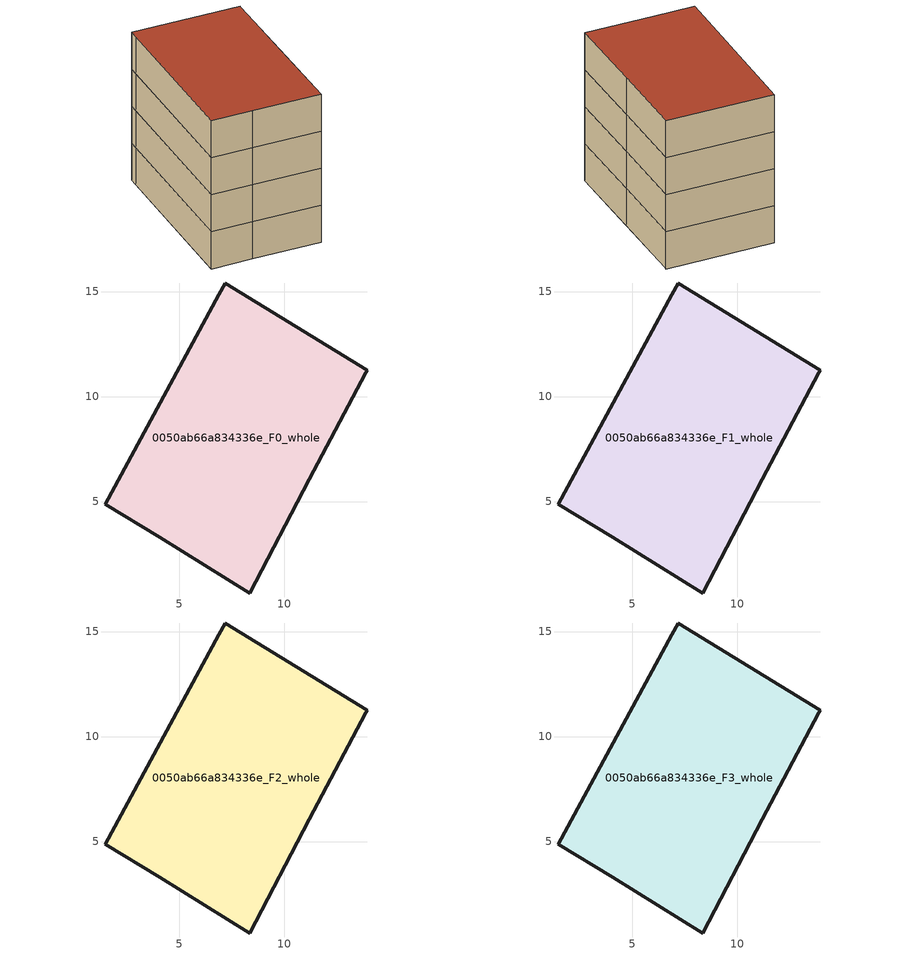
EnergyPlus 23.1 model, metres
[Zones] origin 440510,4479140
0050ab66a834336e_F0_whole
 floor ground (EU_floor_Construction): 13.96,11.26 13.87,11.12 11.18,6.05 8.36,0.64 4.06,3.3 1.47,4.86 6.89,14.85 7.18,15.41 z0
 wall outside (EU_wall_Construction): 1.47,4.86 4.06,3.3 8.36,0.64 11.18,6.05 13.87,11.12 13.96,11.26 7.18,15.41 6.89,14.85 1.47,4.86 z0:3
0050ab66a834336e_F1_whole
 floor to 0050ab66a834336e_F0_whole (EU_floor_Construction): 13.96,11.26 13.87,11.12 11.18,6.05 8.36,0.64 4.06,3.3 1.47,4.86 6.89,14.85 7.18,15.41 z3
 wall outside (EU_wall_Construction): 1.47,4.86 4.06,3.3 8.36,0.64 11.18,6.05 13.87,11.12 13.96,11.26 7.18,15.41 6.89,14.85 1.47,4.86 z3:6
0050ab66a834336e_F2_whole
 floor to 0050ab66a834336e_F1_whole (EU_floor_Construction): 13.96,11.26 13.87,11.12 11.18,6.05 8.36,0.64 4.06,3.3 1.47,4.86 6.89,14.85 7.18,15.41 z6
 wall outside (EU_wall_Construction): 1.47,4.86 4.06,3.3 8.36,0.64 11.18,6.05 13.87,11.12 13.96,11.26 7.18,15.41 6.89,14.85 1.47,4.86 z6:9
0050ab66a834336e_F3_whole
 floor to 0050ab66a834336e_F2_whole (EU_floor_Construction): 13.96,11.26 13.87,11.12 11.18,6.05 8.36,0.64 4.06,3.3 1.47,4.86 6.89,14.85 7.18,15.41 z9
 wall outside (EU_wall_Construction): 1.47,4.86 4.06,3.3 8.36,0.64 11.18,6.05 13.87,11.12 13.96,11.26 7.18,15.41 6.89,14.85 1.47,4.86 z9:12
 roof outside (EU_roof_Construction): 8.36,0.64 11.18,6.05 13.87,11.12 13.96,11.26 7.18,15.41 6.89,14.85 1.47,4.86 4.06,3.3 z12
[Building]
EU S2 Campaign: North Axis=0; Terrain=City; Solar Distribution=FullExterior
[Site:Location]
Madrid: Latitude=40.5; Longitude=-3.5; Time Zone=1; Elevation=609
[SizingPeriod:WeatherFileDays]
AnnualSizingPeriod: Begin Month=1; Begin Day of Month=1; End Month=12; End Day of Month=31; Day of Week for Start Day=Monday; Use Weather File Daylight Saving Period=No; Use Weather File Rain and Snow Indicators=No
[MATERIAL]
EU_InternalMass_Material: Roughness=MediumRough; Thickness=0.1; Conductivity=1; Density=1800; Specific Heat=900; Thermal Absorptance=0.9; Solar Absorptance=0.7; Visible Absorptance=0.7
[MATERIAL:NOMASS] Roughness=MediumRough; Thermal Absorptance=0.9; Solar Absorptance=0.7; Visible Absorptance=0.7
Name | Thermal Resistance
EU_wall_NoMass | 1.60022
EU_roof_NoMass | 1.57597
EU_floor_NoMass | 0.470652
[CONSTRUCTION]
EU_wall_Construction: EU_wall_NoMass
EU_roof_Construction: EU_roof_NoMass
EU_floor_Construction: EU_floor_NoMass
EU_InternalMass_Construction: EU_InternalMass_Material
[ZONE] Type=1; Multiplier=1; Ceiling Height=autocalculate; Volume=286.84; Floor Area=autocalculate; Part of Total Floor Area=Yes
0050ab66a834336e_F0_whole; 0050ab66a834336e_F1_whole; 0050ab66a834336e_F2_whole; 0050ab66a834336e_F3_whole
[INTERNALMASS] Construction=EU_InternalMass_Construction; Surface Area=95.6133
Name | Zone or ZoneList
0050ab66a834336e_F0_whole_EU_InternalMass | 0050ab66a834336e_F0_whole
0050ab66a834336e_F1_whole_EU_InternalMass | 0050ab66a834336e_F1_whole
0050ab66a834336e_F2_whole_EU_InternalMass | 0050ab66a834336e_F2_whole
0050ab66a834336e_F3_whole_EU_InternalMass | 0050ab66a834336e_F3_whole
[OTHEREQUIPMENT] Fuel Type=Electricity; Design Level Calculation Method=Watts/Area; Power per Zone Floor Area=1; Fraction Latent=0; Fraction Radiant=0; Fraction Lost=0; Carbon Dioxide Generation Rate=0; EndUse Subcategory=EU_Step8_InternalGains
Name | Zone or ZoneList or Space or SpaceList | Schedule
EU_Step8_InternalGain_0050ab66a834336e_F0_whole_f000 | 0050ab66a834336e_F0_whole | EU_Step8_GainSchedule_0050ab66a834336e_F0_whole_f000
EU_Step8_InternalGain_0050ab66a834336e_F1_whole_f000 | 0050ab66a834336e_F1_whole | EU_Step8_GainSchedule_0050ab66a834336e_F1_whole_f000
EU_Step8_InternalGain_0050ab66a834336e_F2_whole_f000 | 0050ab66a834336e_F2_whole | EU_Step8_GainSchedule_0050ab66a834336e_F2_whole_f000
EU_Step8_InternalGain_0050ab66a834336e_F3_whole_f000 | 0050ab66a834336e_F3_whole | EU_Step8_GainSchedule_0050ab66a834336e_F3_whole_f000
[ZONEVENTILATION:DESIGNFLOWRATE] Schedule=EU_AlwaysOn; Design Flow Rate Calculation Method=AirChanges/Hour; Air Changes per Hour=0.480704; Ventilation Type=Natural; Fan Pressure Rise=0; Fan Total Efficiency=1; Constant Term Coefficient=1; Temperature Term Coefficient=0; Velocity Term Coefficient=0; Velocity Squared Term Coefficient=0; Minimum Indoor Temperature=-100; Maximum Indoor Temperature=100; Delta Temperature=-100; Minimum Outdoor Temperature=-100; Maximum Outdoor Temperature=100; Maximum Wind Speed=40
Name | Zone or ZoneList or Space or SpaceList
EU_ConstantAir_0050ab66a834336e_F0_whole | 0050ab66a834336e_F0_whole
EU_ConstantAir_0050ab66a834336e_F1_whole | 0050ab66a834336e_F1_whole
EU_ConstantAir_0050ab66a834336e_F2_whole | 0050ab66a834336e_F2_whole
EU_ConstantAir_0050ab66a834336e_F3_whole | 0050ab66a834336e_F3_whole
[HVACTEMPLATE:THERMOSTAT] Constant Heating Setpoint=20; Constant Cooling Setpoint=50
EU_HeatOnly_0050ab66a834336e_F0_whole; EU_HeatOnly_0050ab66a834336e_F1_whole; EU_HeatOnly_0050ab66a834336e_F2_whole; EU_HeatOnly_0050ab66a834336e_F3_whole
[HVACTEMPLATE:ZONE:IDEALLOADSAIRSYSTEM] System Availability Schedule=EU_AlwaysOn; Maximum Heating Supply Air Temperature=50; Minimum Cooling Supply Air Temperature=13; Maximum Heating Supply Air Humidity Ratio=0.0156; Minimum Cooling Supply Air Humidity Ratio=0.0077; Heating Limit=NoLimit; Cooling Limit=NoLimit; Heating Availability Schedule=EU_AlwaysOn; Cooling Availability Schedule=EU_CoolingOff; Dehumidification Control Type=ConstantSensibleHeatRatio; Cooling Sensible Heat Ratio=0.7; Dehumidification Setpoint=60; Humidification Control Type=None; Humidification Setpoint=30; Outdoor Air Method=None; Outdoor Air Flow Rate per Person=0.00944; Outdoor Air Flow Rate per Zone Floor Area=0; Outdoor Air Flow Rate per Zone=0; Demand Controlled Ventilation Type=None; Outdoor Air Economizer Type=NoEconomizer; Heat Recovery Type=None; Sensible Heat Recovery Effectiveness=0.7; Latent Heat Recovery Effectiveness=0.65
Name | Template Thermostat
0050ab66a834336e_F0_whole | EU_HeatOnly_0050ab66a834336e_F0_whole
0050ab66a834336e_F1_whole | EU_HeatOnly_0050ab66a834336e_F1_whole
0050ab66a834336e_F2_whole | EU_HeatOnly_0050ab66a834336e_F2_whole
0050ab66a834336e_F3_whole | EU_HeatOnly_0050ab66a834336e_F3_whole
[SIZING:ZONE] Zone Cooling Design Supply Air Temperature Input Method=SupplyAirTemperature; Zone Cooling Design Supply Air Temperature=13; Zone Heating Design Supply Air Temperature Input Method=SupplyAirTemperature; Zone Heating Design Supply Air Temperature=50; Zone Cooling Design Supply Air Humidity Ratio=0.008; Zone Heating Design Supply Air Humidity Ratio=0.008; Cooling Design Air Flow Method=DesignDay; Cooling Design Air Flow Rate=0; Cooling Minimum Air Flow per Zone Floor Area=0.000762; Cooling Minimum Air Flow=0; Cooling Minimum Air Flow Fraction=0.2; Heating Design Air Flow Method=DesignDay; Heating Design Air Flow Rate=0; Heating Maximum Air Flow per Zone Floor Area=0.002032; Heating Maximum Air Flow=0.141576; Heating Maximum Air Flow Fraction=0.3; Account for Dedicated Outdoor Air System=No; Dedicated Outdoor Air System Control Strategy=NeutralSupplyAir; Dedicated Outdoor Air Low Setpoint Temperature for Design=autosize; Dedicated Outdoor Air High Setpoint Temperature for Design=autosize; Zone Load Sizing Method=Sensible Load Only No Latent Load; Zone Latent Cooling Design Supply Air Humidity Ratio Input Method=HumidityRatioDifference; Zone Cooling Design Supply Air Humidity Ratio Difference=0.005; Zone Latent Heating Design Supply Air Humidity Ratio Input Method=HumidityRatioDifference; Zone Humidification Design Supply Air Humidity Ratio Difference=0.005
0050ab66a834336e_F0_whole; 0050ab66a834336e_F1_whole; 0050ab66a834336e_F2_whole; 0050ab66a834336e_F3_whole
[SCHEDULE:CONSTANT]
Name | Hourly Value
EU_AlwaysOn | 1
EU_CoolingOff | 0
[SCHEDULE:FILE] Column Number=1; Rows to Skip at Top=0; Number of Hours of Data=8760; Column Separator=Comma; Interpolate to Timestep=No; Minutes per Item=60; Adjust Schedule for Daylight Savings=Yes
Name | File
EU_Step8_GainSchedule_0050ab66a834336e_F0_whole_f000 | C:\Users\o_iseri\Desktop\OpenUBEM\openubem\outputs\eu_evidence\EU-11\ES-MAD-BERRUGUETE\idfs\0050ab66a834336e\0050ab66a834336e_F0_whole_f000_gain.csv
EU_Step8_GainSchedule_0050ab66a834336e_F1_whole_f000 | C:\Users\o_iseri\Desktop\OpenUBEM\openubem\outputs\eu_evidence\EU-11\ES-MAD-BERRUGUETE\idfs\0050ab66a834336e\0050ab66a834336e_F1_whole_f000_gain.csv
EU_Step8_GainSchedule_0050ab66a834336e_F2_whole_f000 | C:\Users\o_iseri\Desktop\OpenUBEM\openubem\outputs\eu_evidence\EU-11\ES-MAD-BERRUGUETE\idfs\0050ab66a834336e\0050ab66a834336e_F2_whole_f000_gain.csv
EU_Step8_GainSchedule_0050ab66a834336e_F3_whole_f000 | C:\Users\o_iseri\Desktop\OpenUBEM\openubem\outputs\eu_evidence\EU-11\ES-MAD-BERRUGUETE\idfs\0050ab66a834336e\0050ab66a834336e_F3_whole_f000_gain.csv
